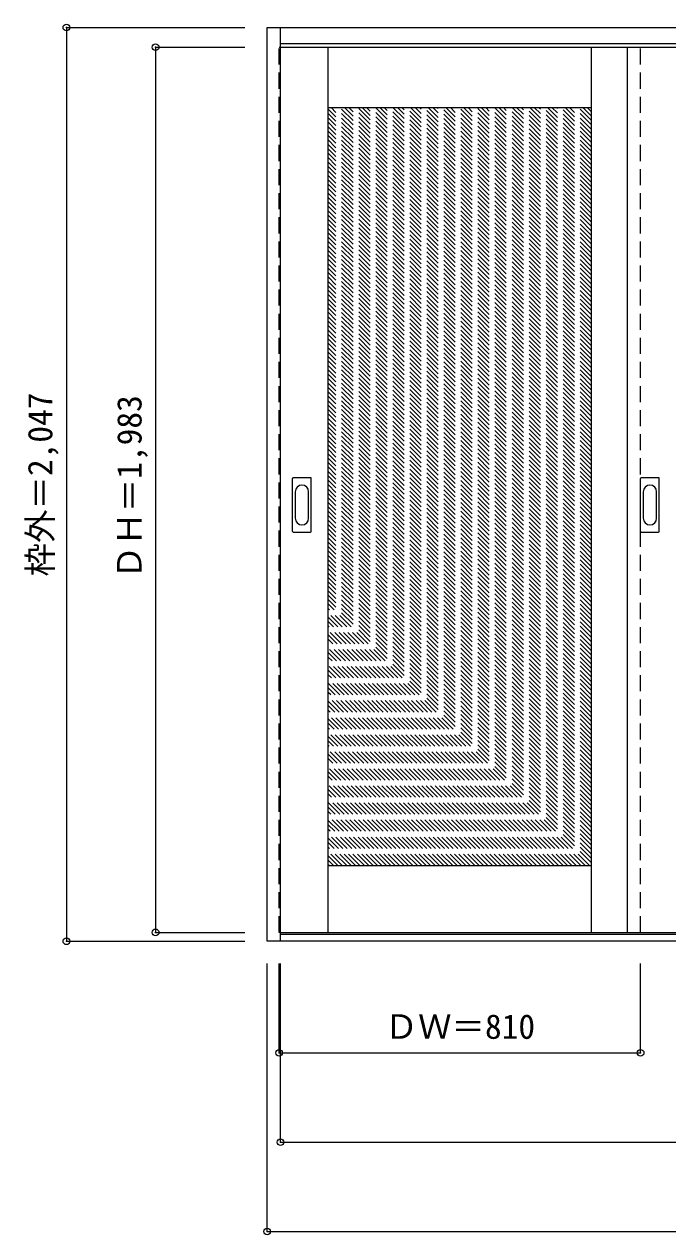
# Model space of a CAD drawing. Units: millimetres, scale not verified. Extents: x -1717 to 2042, y -1640 to 1072.
# Drawn here: x -1717 to -275, y -1640 to 1072 of the extents above; entities that cross this region are included whole.
import ezdxf
from ezdxf.enums import TextEntityAlignment as Align

# ---------------------------------------------------------------- set-up
doc = ezdxf.new("R2010")
doc.units = ezdxf.units.MM
doc.header["$LTSCALE"] = 30
doc.header["$PDMODE"] = 32
doc.header["$PDSIZE"] = 15
doc.linetypes.add('DASHED1', pattern=[1.8, 1.2, -0.6])
doc.layers.add('0-0', color=4, linetype='DASHED1')
doc.layers.add('0-1_寸法', color=7, linetype='Continuous')
doc.styles.add('ＭＳ ゴシック', font='')
doc.styles.get('ＭＳ ゴシック').set_extended_font_data('MS Gothic')

msp = doc.modelspace()

# ---------------------------------------------------------------- linework, layer by layer
at = {"layer": '0-0', "color": 3, "linetype": 'Continuous'}
for p, q in [((-1172.9, -982.53), (-1172.9, 1064.47)), ((-1172.9, 1064.47), (2034.1, 1064.47)), ((-1142.9, -982.53), (-1142.9, 1064.47)), ((-1142.9, 1028.47), (2004.1, 1028.47)), ((-1142.9, 1020.47), (1224.1, 1020.47)), ((-1035.9, -962.53), (-1035.9, 1020.47)), ((-445.9, -962.53), (-445.9, 1020.47)), ((-365.9, 1020.47), (-365.9, -962.53)), ((-1035.9, 885.47), (-445.9, 885.47)), ((-1115.9, -64.53), (-1115.9, 54.47)), ((-1075.4, 55.97), (-1114.4, 55.97)), ((-1073.9, -64.53), (-1073.9, 54.47)), ((-335.9, -64.53), (-335.9, 54.47)), ((-295.4, 55.97), (-334.4, 55.97)), ((-293.9, -64.53), (-293.9, 54.47)), ((-1114.4, -66.03), (-1075.4, -66.03)), ((-334.4, -66.03), (-295.4, -66.03)), ((-1035.9, -812.53), (-445.9, -812.53)), ((-1142.9, -962.53), (1224.1, -962.53)), ((2004.1, -967.53), (-1142.9, -967.53)), ((2034.1, -982.53), (-1172.9, -982.53))]:
    msp.add_line(p, q, dxfattribs=at)
at = {"layer": '0-0'}
for p, q in [((-335.9, -962.53), (-335.9, 1020.47)), ((-445.9, 291.9), (-1035.9, 881.9)), ((-445.9, 282), (-1035.9, 872)), ((-445.9, 301.8), (-1029.58, 885.47)), ((-445.9, 311.7), (-1019.68, 885.47)), ((-445.9, 321.6), (-1009.78, 885.47)), ((-445.9, 331.5), (-999.88, 885.47)), ((-445.9, 341.4), (-989.98, 885.47)), ((-445.9, 351.29), (-980.08, 885.47)), ((-445.9, 361.19), (-970.18, 885.47)), ((-445.9, 371.09), (-960.28, 885.47)), ((-445.9, 380.99), (-950.38, 885.47)), ((-445.9, 390.89), (-940.48, 885.47)), ((-445.9, 400.79), (-930.58, 885.47)), ((-445.9, 410.69), (-920.68, 885.47)), ((-445.9, 420.59), (-910.78, 885.47)), ((-445.9, 430.49), (-900.88, 885.47)), ((-445.9, 440.39), (-890.98, 885.47)), ((-445.9, 450.29), (-881.08, 885.47)), ((-445.9, 460.19), (-871.18, 885.47)), ((-445.9, 470.09), (-861.29, 885.47)), ((-445.9, 479.99), (-851.39, 885.47)), ((-445.9, 489.89), (-841.49, 885.47)), ((-445.9, 499.79), (-831.59, 885.47)), ((-445.9, 509.69), (-821.69, 885.47)), ((-445.9, 519.59), (-811.79, 885.47)), ((-445.9, 529.49), (-801.89, 885.47)), ((-445.9, 539.39), (-791.99, 885.47)), ((-445.9, 549.28), (-782.09, 885.47)), ((-445.9, 559.18), (-772.19, 885.47)), ((-445.9, 569.08), (-762.29, 885.47)), ((-445.9, 578.98), (-752.39, 885.47)), ((-445.9, 588.88), (-742.49, 885.47)), ((-445.9, 598.78), (-732.59, 885.47)), ((-445.9, 608.68), (-722.69, 885.47)), ((-445.9, 618.58), (-712.79, 885.47)), ((-445.9, 628.48), (-702.89, 885.47)), ((-445.9, 638.38), (-692.99, 885.47)), ((-445.9, 648.28), (-683.09, 885.47)), ((-445.9, 658.18), (-673.19, 885.47)), ((-445.9, 668.08), (-663.3, 885.47)), ((-445.9, 677.98), (-653.4, 885.47)), ((-445.9, 687.88), (-643.5, 885.47)), ((-445.9, 697.78), (-633.6, 885.47)), ((-445.9, 707.68), (-623.7, 885.47)), ((-445.9, 717.58), (-613.8, 885.47)), ((-445.9, 727.48), (-603.9, 885.47)), ((-445.9, 737.38), (-594, 885.47)), ((-445.9, 747.27), (-584.1, 885.47)), ((-445.9, 757.17), (-574.2, 885.47)), ((-445.9, 767.07), (-564.3, 885.47)), ((-445.9, 776.97), (-554.4, 885.47)), ((-445.9, 786.87), (-544.5, 885.47)), ((-445.9, 796.77), (-534.6, 885.47)), ((-445.9, 806.67), (-524.7, 885.47)), ((-445.9, 816.57), (-514.8, 885.47)), ((-445.9, 826.47), (-504.9, 885.47)), ((-445.9, 836.37), (-495, 885.47)), ((-445.9, 846.27), (-485.1, 885.47)), ((-445.9, 856.17), (-475.21, 885.47)), ((-445.9, 866.07), (-465.31, 885.47)), ((-445.9, 875.97), (-455.41, 885.47)), ((-445.9, 272.1), (-1035.9, 862.1)), ((-445.9, 262.2), (-1035.9, 852.2)), ((-445.9, 252.3), (-1035.9, 842.3)), ((-445.9, 242.4), (-1035.9, 832.4)), ((-445.9, 232.5), (-1035.9, 822.5)), ((-445.9, 222.6), (-1035.9, 812.6)), ((-445.9, 212.7), (-1035.9, 802.7)), ((-445.9, 202.8), (-1035.9, 792.8)), ((-445.9, 192.9), (-1035.9, 782.9)), ((-445.9, 183), (-1035.9, 773)), ((-445.9, 173.1), (-1035.9, 763.1)), ((-445.9, 163.2), (-1035.9, 753.2)), ((-445.9, 153.3), (-1035.9, 743.3)), ((-445.9, 143.41), (-1035.9, 733.41)), ((-445.9, 133.51), (-1035.9, 723.51)), ((-445.9, 123.61), (-1035.9, 713.61)), ((-445.9, 113.71), (-1035.9, 703.71)), ((-445.9, 103.81), (-1035.9, 693.81)), ((-445.9, 93.91), (-1035.9, 683.91)), ((-445.9, 84.01), (-1035.9, 674.01)), ((-445.9, 74.11), (-1035.9, 664.11)), ((-445.9, 64.21), (-1035.9, 654.21)), ((-445.9, 54.31), (-1035.9, 644.31)), ((-445.9, 44.41), (-1035.9, 634.41)), ((-445.9, 34.51), (-1035.9, 624.51)), ((-445.9, 24.61), (-1035.9, 614.61)), ((-445.9, 14.71), (-1035.9, 604.71)), ((-445.9, 4.81), (-1035.9, 594.81)), ((-445.9, -5.09), (-1035.9, 584.91)), ((-445.9, -14.99), (-1035.9, 575.01)), ((-445.9, -24.89), (-1035.9, 565.11)), ((-445.9, -34.79), (-1035.9, 555.21)), ((-445.9, -44.68), (-1035.9, 545.32)), ((-445.9, -54.58), (-1035.9, 535.42)), ((-445.9, -64.48), (-1035.9, 525.52)), ((-445.9, -74.38), (-1035.9, 515.62)), ((-445.9, -84.28), (-1035.9, 505.72)), ((-445.9, -94.18), (-1035.9, 495.82)), ((-445.9, -104.08), (-1035.9, 485.92)), ((-445.9, -113.98), (-1035.9, 476.02)), ((-445.9, -123.88), (-1035.9, 466.12)), ((-445.9, -133.78), (-1035.9, 456.22)), ((-445.9, -143.68), (-1035.9, 446.32)), ((-445.9, -153.58), (-1035.9, 436.42)), ((-445.9, -163.48), (-1035.9, 426.52)), ((-445.9, -173.38), (-1035.9, 416.62)), ((-445.9, -183.28), (-1035.9, 406.72)), ((-445.9, -193.18), (-1035.9, 396.82)), ((-445.9, -203.08), (-1035.9, 386.92)), ((-445.9, -212.98), (-1035.9, 377.02)), ((-445.9, -222.88), (-1035.9, 367.12)), ((-445.9, -232.78), (-1035.9, 357.22)), ((-445.9, -242.67), (-1035.9, 347.33)), ((-445.9, -252.57), (-1035.9, 337.43)), ((-445.9, -262.47), (-1035.9, 327.53)), ((-445.9, -272.37), (-1035.9, 317.63)), ((-445.9, -282.27), (-1035.9, 307.73)), ((-445.9, -292.17), (-1035.9, 297.83)), ((-445.9, -302.07), (-1035.9, 287.93)), ((-445.9, -311.97), (-1035.9, 278.03)), ((-445.9, -321.87), (-1035.9, 268.13)), ((-445.9, -331.77), (-1035.9, 258.23)), ((-445.9, -341.67), (-1035.9, 248.33)), ((-445.9, -351.57), (-1035.9, 238.43)), ((-445.9, -361.47), (-1035.9, 228.53)), ((-445.9, -371.37), (-1035.9, 218.63)), ((-445.9, -381.27), (-1035.9, 208.73)), ((-445.9, -391.17), (-1035.9, 198.83)), ((-445.9, -401.07), (-1035.9, 188.93)), ((-445.9, -410.97), (-1035.9, 179.03)), ((-445.9, -420.87), (-1035.9, 169.13)), ((-445.9, -430.77), (-1035.9, 159.23)), ((-445.9, -440.66), (-1035.9, 149.34)), ((-445.9, -450.56), (-1035.9, 139.44)), ((-445.9, -460.46), (-1035.9, 129.54)), ((-445.9, -470.36), (-1035.9, 119.64)), ((-445.9, -480.26), (-1035.9, 109.74)), ((-445.9, -490.16), (-1035.9, 99.84)), ((-445.9, -500.06), (-1035.9, 89.94)), ((-445.9, -509.96), (-1035.9, 80.04)), ((-445.9, -519.86), (-1035.9, 70.14)), ((-445.9, -529.76), (-1035.9, 60.24)), ((-445.9, -539.66), (-1035.9, 50.34)), ((-445.9, -549.56), (-1035.9, 40.44)), ((-445.9, -559.46), (-1035.9, 30.54)), ((-445.9, -569.36), (-1035.9, 20.64)), ((-445.9, -579.26), (-1035.9, 10.74)), ((-445.9, -589.16), (-1035.9, 0.84)), ((-445.9, -599.06), (-1035.9, -9.06)), ((-445.9, -608.96), (-1035.9, -18.96)), ((-445.9, -618.86), (-1035.9, -28.86)), ((-445.9, -628.76), (-1035.9, -38.76)), ((-445.9, -638.65), (-1035.9, -48.65)), ((-445.9, -648.55), (-1035.9, -58.55)), ((-445.9, -658.45), (-1035.9, -68.45)), ((-445.9, -668.35), (-1035.9, -78.35)), ((-445.9, -678.25), (-1035.9, -88.25)), ((-445.9, -688.15), (-1035.9, -98.15)), ((-445.9, -698.05), (-1035.9, -108.05)), ((-445.9, -707.95), (-1035.9, -117.95)), ((-445.9, -717.85), (-1035.9, -127.85)), ((-445.9, -727.75), (-1035.9, -137.75)), ((-445.9, -737.65), (-1035.9, -147.65)), ((-445.9, -747.55), (-1035.9, -157.55)), ((-445.9, -757.45), (-1035.9, -167.45)), ((-445.9, -767.35), (-1035.9, -177.35)), ((-445.9, -777.25), (-1035.9, -187.25)), ((-445.9, -787.15), (-1035.9, -197.15)), ((-445.9, -797.05), (-1035.9, -207.05)), ((-445.9, -806.95), (-1035.9, -216.95)), ((-450.22, -812.53), (-1035.9, -226.85)), ((-460.12, -812.53), (-1035.9, -236.75)), ((-470.02, -812.53), (-1035.9, -246.64)), ((-479.92, -812.53), (-1035.9, -256.54)), ((-489.82, -812.53), (-1035.9, -266.44)), ((-499.72, -812.53), (-1035.9, -276.34)), ((-509.62, -812.53), (-1035.9, -286.24)), ((-519.52, -812.53), (-1035.9, -296.14)), ((-529.42, -812.53), (-1035.9, -306.04)), ((-539.32, -812.53), (-1035.9, -315.94)), ((-549.21, -812.53), (-1035.9, -325.84)), ((-559.11, -812.53), (-1035.9, -335.74)), ((-569.01, -812.53), (-1035.9, -345.64)), ((-578.91, -812.53), (-1035.9, -355.54)), ((-588.81, -812.53), (-1035.9, -365.44)), ((-598.71, -812.53), (-1035.9, -375.34)), ((-608.61, -812.53), (-1035.9, -385.24)), ((-618.51, -812.53), (-1035.9, -395.14)), ((-628.41, -812.53), (-1035.9, -405.04)), ((-638.31, -812.53), (-1035.9, -414.94)), ((-648.21, -812.53), (-1035.9, -424.84)), ((-658.11, -812.53), (-1035.9, -434.73)), ((-668.01, -812.53), (-1035.9, -444.63)), ((-677.91, -812.53), (-1035.9, -454.53)), ((-687.81, -812.53), (-1035.9, -464.43)), ((-697.71, -812.53), (-1035.9, -474.33)), ((-707.61, -812.53), (-1035.9, -484.23)), ((-717.51, -812.53), (-1035.9, -494.13)), ((-727.41, -812.53), (-1035.9, -504.03)), ((-737.31, -812.53), (-1035.9, -513.93)), ((-747.2, -812.53), (-1035.9, -523.83)), ((-757.1, -812.53), (-1035.9, -533.73)), ((-767, -812.53), (-1035.9, -543.63)), ((-776.9, -812.53), (-1035.9, -553.53)), ((-786.8, -812.53), (-1035.9, -563.43)), ((-796.7, -812.53), (-1035.9, -573.33)), ((-806.6, -812.53), (-1035.9, -583.23)), ((-816.5, -812.53), (-1035.9, -593.13)), ((-826.4, -812.53), (-1035.9, -603.03)), ((-836.3, -812.53), (-1035.9, -612.93)), ((-846.2, -812.53), (-1035.9, -622.83)), ((-856.1, -812.53), (-1035.9, -632.72)), ((-866, -812.53), (-1035.9, -642.62)), ((-875.9, -812.53), (-1035.9, -652.52)), ((-885.8, -812.53), (-1035.9, -662.42)), ((-895.7, -812.53), (-1035.9, -672.32)), ((-905.6, -812.53), (-1035.9, -682.22)), ((-915.5, -812.53), (-1035.9, -692.12)), ((-925.4, -812.53), (-1035.9, -702.02)), ((-935.29, -812.53), (-1035.9, -711.92)), ((-945.19, -812.53), (-1035.9, -721.82)), ((-955.09, -812.53), (-1035.9, -731.72)), ((-964.99, -812.53), (-1035.9, -741.62)), ((-974.89, -812.53), (-1035.9, -751.52)), ((-984.79, -812.53), (-1035.9, -761.42)), ((-994.69, -812.53), (-1035.9, -771.32)), ((-1004.59, -812.53), (-1035.9, -781.22)), ((-1014.49, -812.53), (-1035.9, -791.12)), ((-1024.39, -812.53), (-1035.9, -801.02)), ((-1034.29, -812.53), (-1035.9, -810.92))]:
    msp.add_line(p, q, dxfattribs=at)
at = {"layer": '0-0', "color": 7, "linetype": 'Continuous'}
for p, q in [((-1109.9, 24.57), (-1109.9, -34.63)), ((-1079.9, -34.63), (-1079.9, 24.57)), ((-329.9, 24.57), (-329.9, -34.63)), ((-299.9, -34.63), (-299.9, 24.57))]:
    msp.add_line(p, q, dxfattribs=at)
at = {"layer": '0-0'}
msp.add_lwpolyline([(-1142.9, -962.53), (-1145.9, -962.53), (-1145.9, 1020.47), (-1142.9, 1020.47)], dxfattribs=at)
at = {"layer": '0-0', "color": 3, "linetype": 'Continuous'}
for centre, start, end in [((-1114.4, 54.47), 90, 180), ((-1075.4, 54.47), 0, 90), ((-334.4, 54.47), 90, 180), ((-295.4, 54.47), 0, 90), ((-1114.4, -64.53), 180, 270), ((-1075.4, -64.53), 270, 0), ((-334.4, -64.53), 180, 270), ((-295.4, -64.53), 270, 0)]:
    msp.add_arc(centre, 1.5, start, end, dxfattribs=at)
at = {"layer": '0-0', "color": 7, "linetype": 'Continuous'}
for centre, start, end in [((-1094.9, 24.57), 0, 180), ((-314.9, 24.57), 0, 180), ((-1094.9, -34.63), 180, 0), ((-314.9, -34.63), 180, 0)]:
    msp.add_arc(centre, 15, start, end, dxfattribs=at)
at = {"layer": '0-1_寸法', "color": 4}
for p, q in [((-1622.9, 1064.47), (-1622.9, -982.53)), ((-1622.9, 1064.47), (-1222.9, 1064.47)), ((-1422.9, 1020.47), (-1222.9, 1020.47)), ((-1422.9, 1020.47), (-1422.9, -962.53)), ((-1422.9, -962.53), (-1222.9, -962.53)), ((-1622.9, -982.53), (-1222.9, -982.53)), ((-1172.9, -1632.53), (-1172.9, -1032.53)), ((-1145.9, -1232.53), (-1145.9, -1032.53)), ((-1142.9, -1432.53), (-1142.9, -1032.53))]:
    msp.add_line(p, q, dxfattribs=at)
for points in [[(-1172.9, -1632.53), (2034.1, -1632.53), (2034.1, -1032.53)], [(-1145.9, -1232.53), (-335.9, -1232.53), (-335.9, -1032.53)], [(-1142.9, -1432.53), (1194.1, -1432.53), (1194.1, -1032.53)]]:
    msp.add_lwpolyline(points, dxfattribs=at)
at = {"layer": '0-1_寸法'}
for p in [(-1622.9, 1064.47), (-1422.9, 1020.47), (-1622.9, -982.53), (-1422.9, -962.53), (-1145.9, -1232.53), (-335.9, -1232.53), (-1142.9, -1432.53), (-1172.9, -1632.53)]:
    msp.add_point(p, dxfattribs=at)

# ---------------------------------------------------------------- texts
at = {"layer": '0-1_寸法', "style": 'ＭＳ ゴシック'}
for s, p in [('枠外＝2,047', (-1637.9, -165.28)), ('ＤＨ＝1,983', (-1437.9, -171.28))]:
    msp.add_text(s, height=54.99, rotation=90, dxfattribs=at).set_placement(p, align=Align.BOTTOM_LEFT)
msp.add_text('ＤＷ＝810', height=54.99, dxfattribs=at).set_placement((-909.65, -1217.53), align=Align.BOTTOM_LEFT)

doc.saveas('drawing.dxf')
